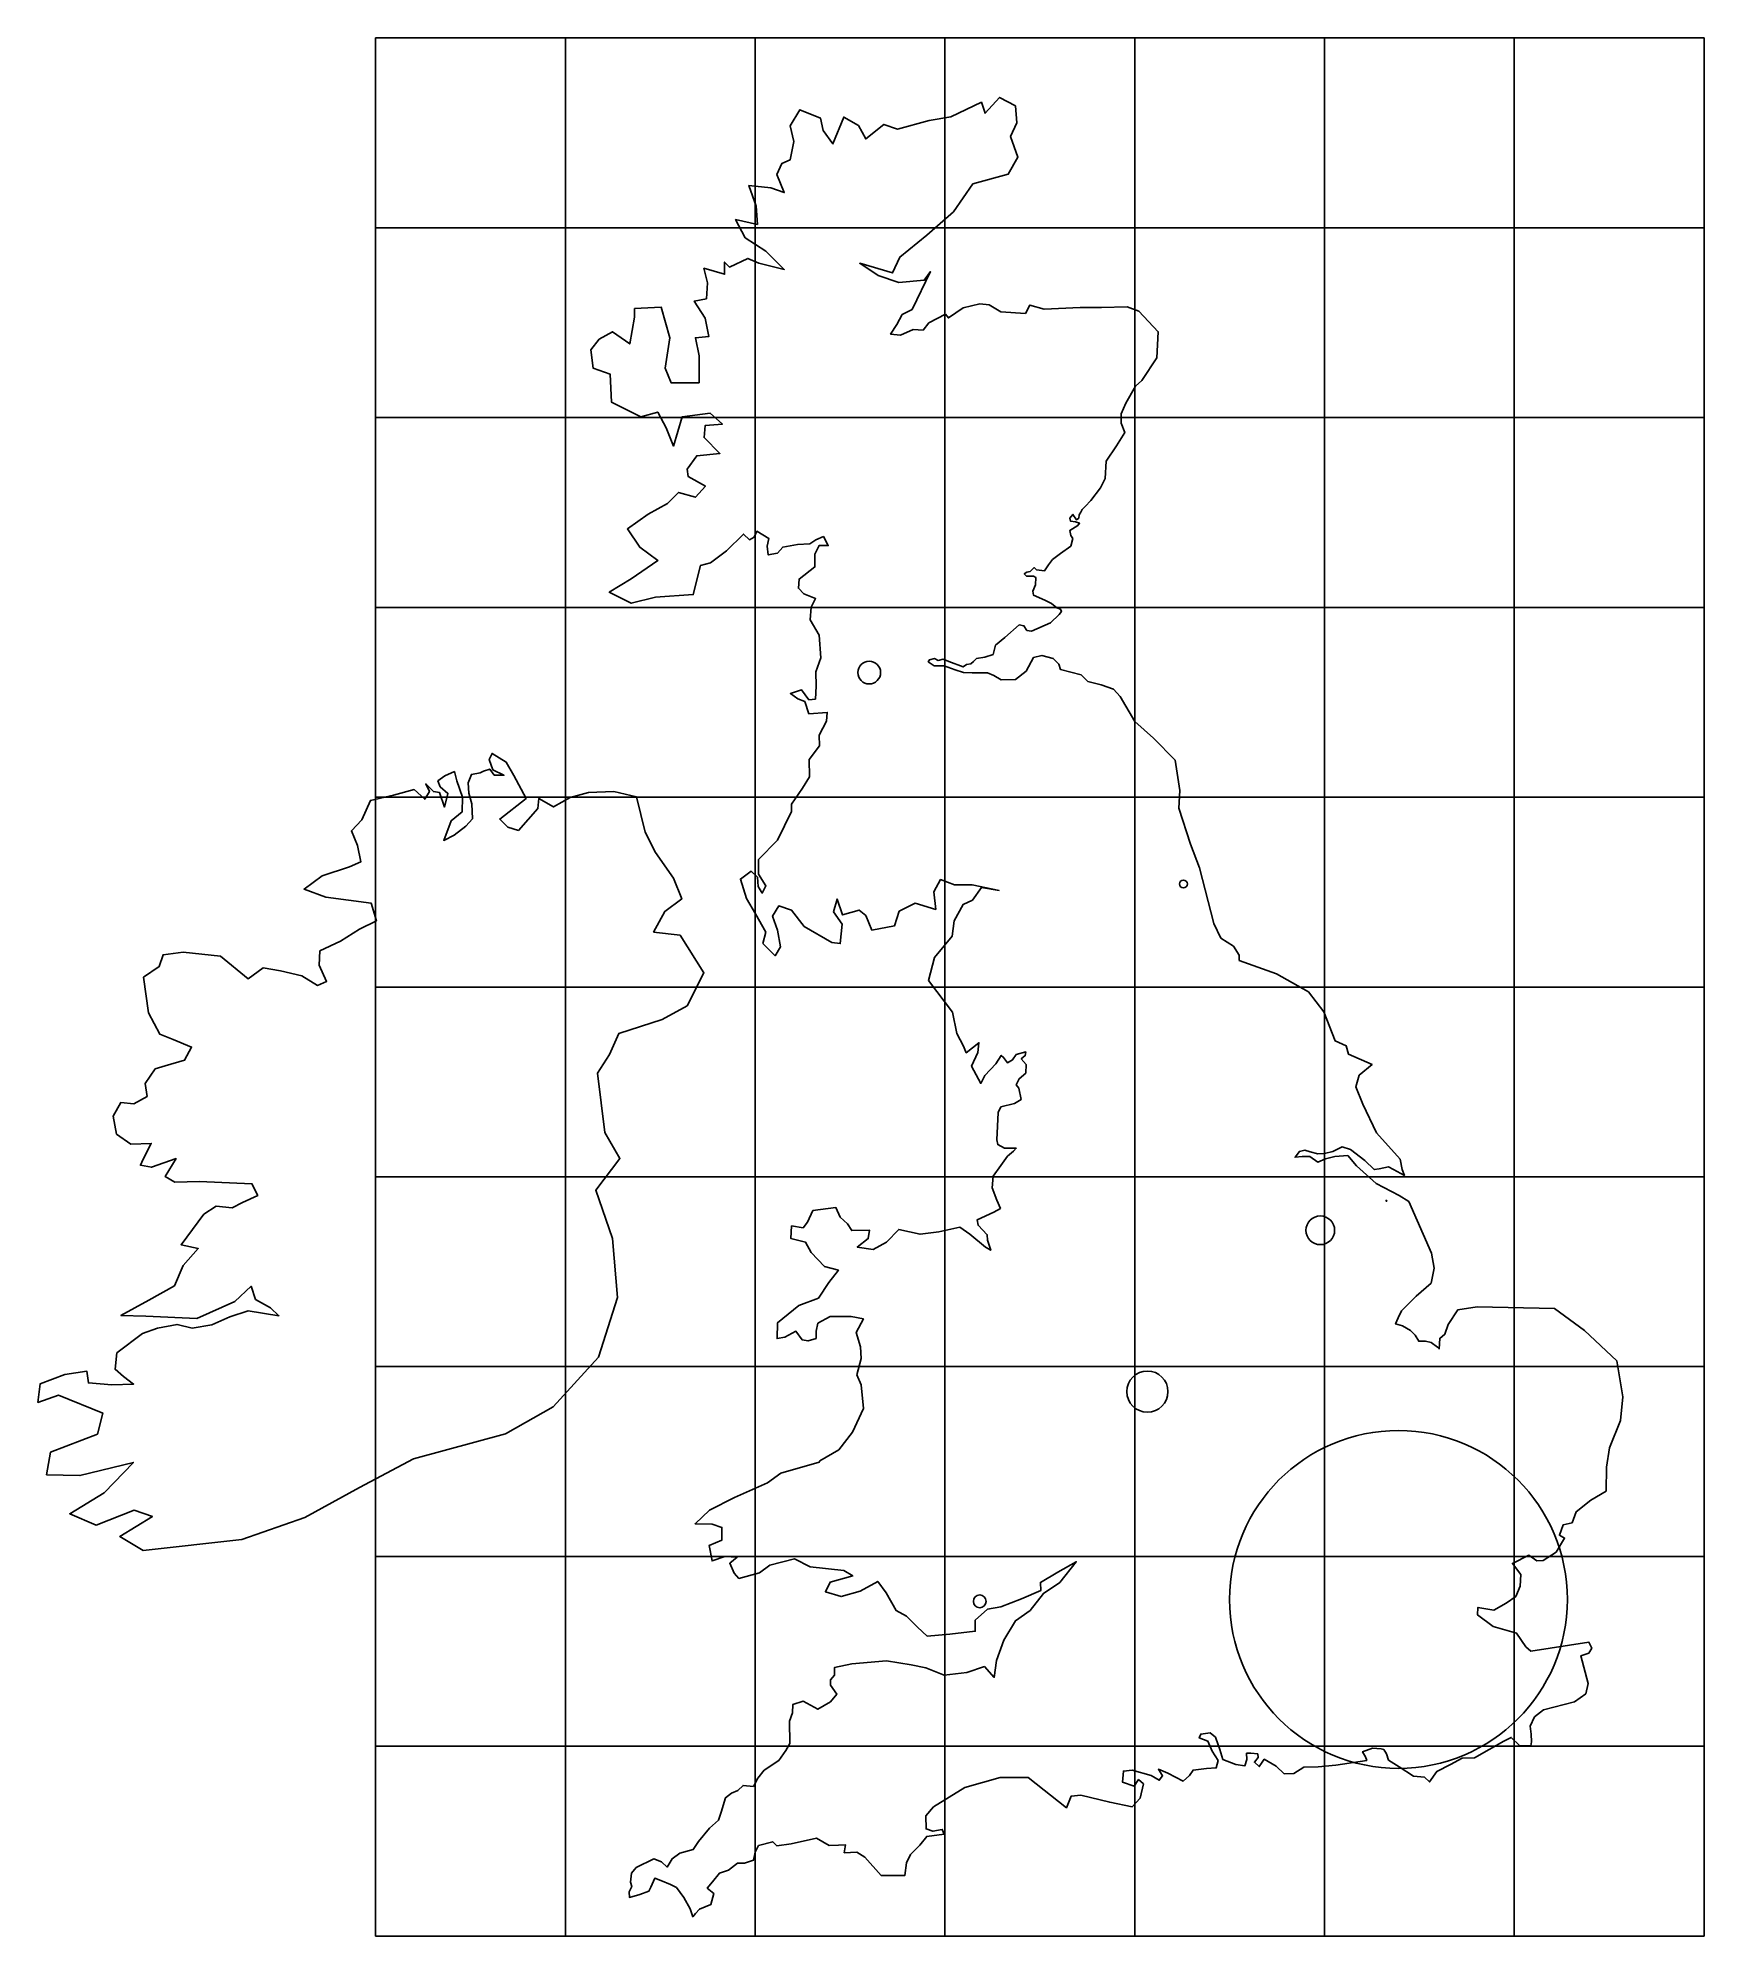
# Model space of a CAD drawing. Extents: x -177887 to 700000, y 0 to 1000000.
import ezdxf

# ---------------------------------------------------------------- set-up
doc = ezdxf.new("R2010")
doc.units = 0

msp = doc.modelspace()

# ---------------------------------------------------------------- linework, layer by layer
at = {"layer": 'Aberdeen', "color": 6}
msp.add_circle((425678, 554270), 2080, dxfattribs=at)
at = {"layer": 'Birmingham', "color": 3}
msp.add_circle((406689, 286822), 10860, dxfattribs=at)
at = {"layer": 'Cardiff', "color": 4}
msp.add_circle((318371, 176329), 3350, dxfattribs=at)
at = {"layer": 'EireNI', "color": 3}
msp.add_lwpolyline([(146506.893623, 528824.387063), (152446.061984, 539842.677503), (161310.209118, 546444.192928), (156936.250927, 557267.504388), (147450.410688, 570817.732776), (142085.404377, 581660.849635), (137552.155051, 600135.927259), (125465.145603, 602958.788788), (112118.277056, 602400.290437), (102486.578136, 599881.952186), (93721.717777, 594868.636262), (85953.443998, 599260.148697), (85582.805754, 594030.187621), (75250.102463, 582471.620924), (69744.279259, 584278.18455), (65477.353465, 588459.680084), (79292.547786, 599381.526449), (72809.403751, 611398.237102), (68877.518623, 618498.716258), (61359.971932, 623076.227581), (59889.207534, 619873.850556), (61749.545501, 614493.966932), (67658.530471, 611603.834322), (62581.27535, 611634.786446), (60196.409371, 614786.629741), (56955.448809, 613636.577026), (55146.535013, 612901.912942), (50522.846825, 612037.090414), (48770.04182, 607625.406151), (49213.963078, 602159.526535), (50694.782379, 596432.128396), (51140.590668, 588668.741166), (47481.647771, 584732.190883), (41451.52373, 579924.207891), (35930.943917, 577192.222919), (39779.518143, 587628.050308), (45613.455715, 592263.723445), (45876.83113, 599966.952631), (42884.498263, 608615.834653), (41522.786122, 613449.609971), (36432.480348, 611236.089542), (32876.524216, 608549.597874), (34026.332568, 605476.774226), (38131.548433, 601987.836796), (36309.067351, 594763.025305), (33606.799348, 602530.422126), (30479.076822, 602962.267961), (26424.205144, 606981.345487), (28369.73754, 602960.962941), (25921.885211, 598952.071616), (20282.747979, 603988.896217), (9473.126604, 601053.599013), (-2752.13619, 598264.929305), (-7207.630108, 588100.021448), (-12696.599154, 582245.808525), (-9511.280348, 574535.412856), (-7817.843938, 565887.077263), (-13744.174583, 563231.222153), (-28056.583099, 558517.098777), (-37630.033337, 551599.284418), (-26267.365574, 547324.536721), (-2307.745917, 544092.639726), (450.870454, 534946.416474), (-8536.882458, 530383.038194), (-18418.215636, 524120.607982), (-29295.764295, 519030.952657), (-29642.726094, 511532.92754), (-25770.067914, 502916.433488), (-30647.823854, 500847.157004), (-38813.558921, 505924.2802), (-50095.995745, 508439.411876), (-59301.439904, 510057.727216), (-67090.474288, 504354.645604), (-81716.293655, 516279.475738), (-101312.602741, 518350.373708), (-111922.872866, 516985.646902), (-114069.560757, 510735.18413), (-122296.493116, 505150.265873), (-119708.989872, 486405.012872), (-113688.011992, 475219.608938), (-106730.063447, 472288.384154), (-96961.25901, 468344.434434), (-100618.189857, 461453.874092), (-110791.769554, 458530.504457), (-116085.063024, 456914.469415), (-121346.18788, 449090.302737), (-120261.558208, 442389.637994), (-127311.977187, 438401.405064), (-134201.175621, 439164.919853), (-138337.472805, 431924.830411), (-136466.815858, 422529.729591), (-128950.57768, 417284.437061), (-118226.824987, 417591.388324), (-122470.155609, 409214.401294), (-123927.844191, 406054.604703), (-118126.005001, 405061.420406), (-105087.282926, 409575.836193), (-110890.050271, 400236.137542), (-105679.853324, 397107.319396), (-92689.659015, 397614.085186), (-65121.847614, 396361.708765), (-62033.860738, 390170.939448), (-70154.302663, 386524.218304), (-75612.169972, 383732.14243), (-84043.960491, 384563.94174), (-90398.568087, 380393.300204), (-102480.769951, 364198.39706), (-93387.925465, 362161.074179), (-101383.728295, 353304.117962), (-105864.814912, 342582.694375), (-119392.77214, 335019.623444), (-134161.629735, 326852.018646), (-121047.958061, 326585.24979), (-94167.072263, 325336.740166), (-74184.672737, 334219.217338), (-65551.390715, 342341.892324), (-63229.856433, 335417.591819), (-55430.960253, 330964.10782), (-50957.1456, 326823.575307), (-67168.218582, 329446.453988), (-76836.754785, 326258.840499), (-86260.283785, 321937.271261), (-96552.843526, 320333.746546), (-104611.765122, 322268.268753), (-114954.84994, 320329.637145), (-122786.154727, 317393.597426), (-136323.85915, 307177.089592), (-137263.310557, 298614.057288), (-132773.167431, 294742.332425), (-127528.246098, 290794.312322), (-138910.649546, 290489.160346), (-151295.501546, 291450.844945), (-152119.612094, 297583.031305), (-163668.885573, 295842.851759), (-176747.290929, 290892.336648), (-177887.33566, 281173.197819), (-167015.797616, 284870.091024), (-143779.864952, 275502.941778), (-146521.96355, 264419.046693), (-171218.392245, 254955.436989), (-173357.719454, 242989.013261), (-155808.03306, 242584.158798), (-127567.478642, 249499.095207), (-143026.404388, 233581.593583), (-161111.703535, 222514.87283), (-147190.728351, 216423.556819), (-127170.009706, 224290.297784), (-117548.78481, 221020.732289), (-134762.30818, 210523.520766), (-122466.229416, 203131.478241), (-70464.393947, 208861.693142), (-37293.928033, 220432.48431), (-8528.116994, 236291.639611), (19984.933462, 251482.238519), (68518.744964, 264634.000514), (93510.646968, 278802.615477), (117547.315863, 305013.022217), (127522.768705, 336364.276551), (124860.876279, 367485.566912), (116064.699233, 392926.22269), (128757.0387, 409709.67137), (120798.148897, 423267.569373), (116878.994964, 454648.098473), (123247.717432, 464364.103472), (128239.550073, 475582.26134), (150953.465173, 482924.470789), (164252.967778, 490107.964714), (173005.501789, 507521.784329), (160478.590082, 527362.054313)], close=True, dxfattribs=at)
at = {"layer": 'Glasgow', "color": 5}
msp.add_circle((260107, 665646), 6000, dxfattribs=at)
at = {"layer": 'Lincoln', "color": 2}
msp.add_circle((497796, 371810), 7560, dxfattribs=at)
at = {"layer": 'London', "color": 7}
msp.add_circle((538966, 177334), 89000, dxfattribs=at)
at = {"layer": 'Louth', "color": 2}
msp.add_circle((532643, 387383), 200, dxfattribs=at)
at = {"layer": 'tyLinesList', "color": 8}
for p, q in [((0, 900000), (0, 1000000)), ((0, 1000000), (100000, 1000000)), ((100000, 900000), (100000, 1000000)), ((100000, 1000000), (200000, 1000000)), ((200000, 900000), (200000, 1000000)), ((200000, 1000000), (300000, 1000000)), ((300000, 900000), (300000, 1000000)), ((300000, 1000000), (400000, 1000000)), ((400000, 900000), (400000, 1000000)), ((400000, 1000000), (500000, 1000000)), ((500000, 900000), (500000, 1000000)), ((500000, 1000000), (600000, 1000000)), ((600000, 900000), (600000, 1000000)), ((600000, 1000000), (700000, 1000000)), ((700000, 900000), (700000, 1000000)), ((0, 800000), (0, 900000)), ((0, 900000), (100000, 900000)), ((100000, 800000), (100000, 900000)), ((100000, 900000), (200000, 900000)), ((200000, 800000), (200000, 900000)), ((200000, 900000), (300000, 900000)), ((300000, 800000), (300000, 900000)), ((300000, 900000), (400000, 900000)), ((400000, 800000), (400000, 900000)), ((400000, 900000), (500000, 900000)), ((500000, 800000), (500000, 900000)), ((500000, 900000), (600000, 900000)), ((600000, 800000), (600000, 900000)), ((600000, 900000), (700000, 900000)), ((700000, 800000), (700000, 900000)), ((0, 700000), (0, 800000)), ((0, 800000), (100000, 800000)), ((100000, 700000), (100000, 800000)), ((100000, 800000), (200000, 800000)), ((200000, 700000), (200000, 800000)), ((200000, 800000), (300000, 800000)), ((300000, 700000), (300000, 800000)), ((300000, 800000), (400000, 800000)), ((400000, 700000), (400000, 800000)), ((400000, 800000), (500000, 800000)), ((500000, 700000), (500000, 800000)), ((500000, 800000), (600000, 800000)), ((600000, 700000), (600000, 800000)), ((600000, 800000), (700000, 800000)), ((700000, 700000), (700000, 800000)), ((0, 600000), (0, 700000)), ((0, 700000), (100000, 700000)), ((100000, 600000), (100000, 700000)), ((100000, 700000), (200000, 700000)), ((200000, 600000), (200000, 700000)), ((200000, 700000), (300000, 700000)), ((300000, 600000), (300000, 700000)), ((300000, 700000), (400000, 700000)), ((400000, 600000), (400000, 700000)), ((400000, 700000), (500000, 700000)), ((500000, 600000), (500000, 700000)), ((500000, 700000), (600000, 700000)), ((600000, 600000), (600000, 700000)), ((600000, 700000), (700000, 700000)), ((700000, 600000), (700000, 700000)), ((0, 500000), (0, 600000)), ((0, 600000), (100000, 600000)), ((100000, 500000), (100000, 600000)), ((100000, 600000), (200000, 600000)), ((200000, 500000), (200000, 600000)), ((200000, 600000), (300000, 600000)), ((300000, 500000), (300000, 600000)), ((300000, 600000), (400000, 600000)), ((400000, 500000), (400000, 600000)), ((400000, 600000), (500000, 600000)), ((500000, 500000), (500000, 600000)), ((500000, 600000), (600000, 600000)), ((600000, 500000), (600000, 600000)), ((600000, 600000), (700000, 600000)), ((700000, 500000), (700000, 600000)), ((0, 400000), (0, 500000)), ((0, 500000), (100000, 500000)), ((100000, 400000), (100000, 500000)), ((100000, 500000), (200000, 500000)), ((200000, 400000), (200000, 500000)), ((200000, 500000), (300000, 500000)), ((300000, 400000), (300000, 500000)), ((300000, 500000), (400000, 500000)), ((400000, 400000), (400000, 500000)), ((400000, 500000), (500000, 500000)), ((500000, 400000), (500000, 500000)), ((500000, 500000), (600000, 500000)), ((600000, 400000), (600000, 500000)), ((600000, 500000), (700000, 500000)), ((700000, 400000), (700000, 500000)), ((0, 300000), (0, 400000)), ((0, 400000), (100000, 400000)), ((100000, 300000), (100000, 400000)), ((100000, 400000), (200000, 400000)), ((200000, 300000), (200000, 400000)), ((200000, 400000), (300000, 400000)), ((300000, 300000), (300000, 400000)), ((300000, 400000), (400000, 400000)), ((400000, 300000), (400000, 400000)), ((400000, 400000), (500000, 400000)), ((500000, 300000), (500000, 400000)), ((500000, 400000), (600000, 400000)), ((600000, 300000), (600000, 400000)), ((600000, 400000), (700000, 400000)), ((700000, 300000), (700000, 400000)), ((0, 200000), (0, 300000)), ((0, 300000), (100000, 300000)), ((100000, 200000), (100000, 300000)), ((100000, 300000), (200000, 300000)), ((200000, 200000), (200000, 300000)), ((200000, 300000), (300000, 300000)), ((300000, 200000), (300000, 300000)), ((300000, 300000), (400000, 300000)), ((400000, 200000), (400000, 300000)), ((400000, 300000), (500000, 300000)), ((500000, 200000), (500000, 300000)), ((500000, 300000), (600000, 300000)), ((600000, 200000), (600000, 300000)), ((600000, 300000), (700000, 300000)), ((700000, 200000), (700000, 300000)), ((0, 100000), (0, 200000)), ((0, 200000), (100000, 200000)), ((100000, 100000), (100000, 200000)), ((100000, 200000), (200000, 200000)), ((200000, 100000), (200000, 200000)), ((200000, 200000), (300000, 200000)), ((300000, 100000), (300000, 200000)), ((300000, 200000), (400000, 200000)), ((400000, 100000), (400000, 200000)), ((400000, 200000), (500000, 200000)), ((500000, 100000), (500000, 200000)), ((500000, 200000), (600000, 200000)), ((600000, 100000), (600000, 200000)), ((600000, 200000), (700000, 200000)), ((700000, 100000), (700000, 200000)), ((0, 0), (0, 100000)), ((0, 100000), (100000, 100000)), ((100000, 0), (100000, 100000)), ((100000, 100000), (200000, 100000)), ((200000, 0), (200000, 100000)), ((200000, 100000), (300000, 100000)), ((300000, 0), (300000, 100000)), ((300000, 100000), (400000, 100000)), ((400000, 0), (400000, 100000)), ((400000, 100000), (500000, 100000)), ((500000, 0), (500000, 100000)), ((500000, 100000), (600000, 100000)), ((600000, 0), (600000, 100000)), ((600000, 100000), (700000, 100000)), ((700000, 0), (700000, 100000)), ((0, 0), (100000, 0)), ((100000, 0), (200000, 0)), ((200000, 0), (300000, 0)), ((300000, 0), (400000, 0)), ((400000, 0), (500000, 0)), ((500000, 0), (600000, 0)), ((600000, 0), (700000, 0))]:
    msp.add_line(p, q, dxfattribs=at)
at = {"layer": 'UKcoast', "color": 2}
msp.add_lwpolyline([(409961, 631178), (400007, 639829), (392293, 652974), (388920, 656981), (382341, 659219), (375281, 660976), (371749, 664501), (360838, 667297), (360113, 670103), (356982, 672987), (351125, 674665), (346635, 673537), (342793, 666315), (337183, 662058), (329725, 661809), (325712, 664131), (322422, 665491), (314322, 665562), (309830, 665638), (305337, 667157), (299640, 669156), (294347, 669150), (291217, 671392), (291857, 672355), (294503, 673000), (296429, 672039), (298995, 672764), (302124, 671564), (309586, 668605), (311349, 669970), (313675, 670294), (315037, 671418), (316720, 673104), (321050, 673830), (325379, 675199), (326577, 680092), (331625, 684188), (339077, 690773), (341644, 690294), (343171, 687890), (345658, 687492), (355598, 691914), (360285, 696310), (361406, 697835), (360844, 699117), (358918, 699757), (356229, 702040), (352658, 703881), (346680, 706441), (346397, 708566), (347757, 711936), (347833, 715786), (346629, 716426), (343020, 716422), (341815, 717624), (343178, 718508), (344862, 718911), (347025, 720998), (348229, 719796), (352561, 719320), (354643, 722370), (356725, 725259), (360892, 728312), (366342, 732328), (367460, 736339), (366336, 737942), (365852, 740508), (370020, 743079), (370981, 744363), (368895, 745003), (366167, 745481), (365845, 746924), (367447, 749011), (369375, 746126), (370497, 747090), (370655, 748694), (371536, 750098), (372336, 751623), (373818, 753209), (376863, 756260), (381989, 763002), (384389, 767978), (385021, 776961), (390466, 785148), (394790, 792210), (392860, 797021), (392854, 801993), (395415, 807610), (400458, 816599), (403743, 819570), (411751, 831448), (412377, 845244), (402100, 856141), (396002, 858380), (382528, 858044), (371299, 858032), (352372, 857050), (344670, 859287), (342429, 854793), (329435, 855742), (323336, 859424), (318363, 859900), (309703, 857806), (301849, 852504), (300243, 854427), (291585, 849926), (288542, 846073), (283248, 846388), (276675, 843333), (271381, 843969), (274583, 849106), (277465, 854242), (282755, 856974), (292358, 876875), (289155, 872380), (275682, 871083), (264770, 874921), (255139, 881327), (272469, 876212), (276309, 884558), (290413, 896122), (304515, 908328), (314766, 923097), (333367, 928250), (338491, 937238), (334629, 948142), (337830, 955203), (337178, 964185), (328832, 968668), (321142, 960318), (319211, 966091), (303178, 958374), (291631, 956437), (274953, 951927), (267893, 954486), (258277, 946776), (254419, 953830), (246715, 958313), (240955, 944191), (235815, 951243), (234525, 957658), (223612, 962138), (218488, 953791), (220422, 945452), (218507, 935826), (214018, 933896), (211458, 928118), (215318, 918498), (208257, 921057), (196707, 922328), (200568, 911424), (201220, 901801), (189668, 904355), (194811, 894736), (205727, 887690), (215362, 878076), (201884, 881269), (196106, 883829), (186487, 879328), (183918, 881891), (183924, 875475), (173013, 878671), (174947, 870974), (174314, 862632), (167899, 861342), (173683, 852365), (175619, 842743), (168561, 842094), (170497, 832471), (170512, 818356), (155754, 818340), (152538, 826036), (155087, 842079), (150578, 858115), (136463, 857458), (136468, 852967), (133917, 838848), (124927, 845255), (117873, 841397), (113388, 835618), (114682, 825995), (123668, 822796), (124326, 808040), (139733, 800357), (148713, 802933), (153213, 794597), (157074, 784976), (161548, 800380), (176304, 802321), (182726, 796553), (173744, 795902), (173110, 789485), (181460, 781153), (169270, 779856), (164145, 772793), (164790, 768944), (173779, 763821), (168652, 758040), (159666, 760597), (153898, 754816), (143638, 749031), (132739, 741319), (139165, 731702), (148798, 724654), (134692, 715015), (123150, 707944), (134706, 702182), (147535, 705404), (167424, 706709), (171257, 722112), (176549, 723401), (184884, 729826), (193857, 738658), (197068, 735614), (199473, 737060), (200913, 740110), (207173, 736347), (206295, 732175), (206942, 727604), (211753, 728572), (214557, 731783), (222415, 733155), (228751, 733402), (232037, 735571), (235965, 737340), (238537, 732531), (233725, 732526), (231484, 728032), (231491, 721295), (223157, 714869), (222841, 710057), (225732, 707173), (231830, 704613), (229589, 700119), (228955, 693381), (233776, 685366), (234590, 673497), (232032, 666115), (232201, 658416), (231727, 651678), (228358, 651354), (224503, 656482), (218570, 654551), (222583, 651829), (226114, 650389), (228366, 643975), (237990, 644627), (237674, 640135), (233832, 632752), (233839, 626978), (228392, 619914), (228723, 610771), (224880, 604671), (219114, 596324), (219118, 592474), (211756, 577388), (201822, 567111), (201830, 559412), (205686, 553320), (203766, 549468), (201516, 552995), (201190, 557807), (197978, 561011), (192208, 556835), (195428, 546572), (200248, 538557), (205713, 528938), (204115, 522841), (210538, 516432), (213421, 521247), (211807, 529907), (209233, 537283), (212435, 542741), (219174, 540502), (225921, 531847), (240367, 523522), (244859, 522885), (245810, 533152), (241312, 539564), (243229, 546303), (246126, 537965), (254785, 540541), (258317, 537657), (261533, 529961), (273401, 532219), (275959, 539922), (284296, 544101), (295207, 540905), (294235, 550208), (297757, 556628), (305139, 553748), (314442, 553758), (328561, 550886), (319256, 552480), (314451, 545738), (309641, 543487), (304838, 534820), (303884, 526798), (294593, 515560), (291398, 503366), (303928, 486697), (306346, 475551), (309722, 468817), (311249, 465370), (317900, 470671), (317425, 465537), (314064, 458315), (318886, 449177), (320967, 453430), (326815, 459532), (329698, 463947), (330902, 462905), (332990, 460020), (335635, 461547), (337557, 464356), (342608, 465805), (342290, 463880), (340206, 462113), (342776, 459229), (342620, 454657), (339095, 451686), (337574, 448476), (338940, 446713), (340149, 440779), (336703, 438610), (329486, 436837), (328046, 433868), (327339, 419511), (327823, 416945), (331354, 415104), (337610, 415031), (336168, 413586), (332963, 410855), (329439, 405879), (325435, 400340), (324961, 394164), (327374, 387670), (329223, 383341), (325776, 381413), (316958, 377313), (317523, 374506), (322340, 369459), (322504, 366652), (324194, 361280), (321385, 362881), (313117, 369770), (307899, 373533), (296834, 371035), (286890, 369741), (275659, 372296), (269250, 365552), (262196, 361694), (253853, 362968), (259623, 367466), (260260, 371958), (250957, 371627), (248707, 375154), (244854, 378679), (242602, 383809), (230413, 382192), (227533, 376093), (225290, 373204), (219193, 374160), (218880, 367422), (226581, 365506), (229475, 360055), (236541, 352684), (243921, 350767), (238795, 344345), (233350, 335998), (223089, 332137), (211870, 323142), (211558, 314801), (215728, 315447), (221499, 318661), (224712, 314173), (227921, 313535), (232090, 314823), (232086, 318673), (233044, 322844), (239456, 326380), (250685, 326392), (257102, 325116), (253260, 318054), (255514, 310357), (255842, 304261), (253605, 295597), (255857, 290466), (257153, 277956), (251392, 265438), (244023, 256126), (234084, 250341), (233764, 249699), (213559, 243903), (206507, 238762), (189191, 231044), (176045, 224293), (168353, 217226), (177336, 216915), (182471, 215317), (182478, 208580), (175744, 205685), (177357, 197666), (184092, 199919), (190508, 199605), (186662, 196393), (188913, 191262), (191483, 188378), (202387, 191277), (207837, 195453), (220666, 198675), (229012, 194514), (246658, 192608), (251474, 189726), (239607, 186505), (237046, 181369), (245390, 178812), (255332, 181710), (264630, 186853), (269128, 180762), (274271, 171464), (279728, 168583), (285509, 162814), (290647, 158007), (302517, 158983), (315989, 160601), (315983, 166376), (322393, 172158), (329449, 173448), (340353, 177631), (350614, 182133), (350289, 186303), (359586, 191767), (369205, 197232), (360555, 186315), (351899, 180531), (344851, 171540), (337157, 166078), (331073, 155805), (327234, 145214), (325961, 136230), (320821, 141999), (311521, 138781), (299652, 137485), (290024, 141324), (282162, 142920), (269167, 144991), (250882, 143367), (241741, 141433), (241745, 137423), (239663, 135014), (239666, 132127), (243039, 127479), (239675, 123304), (233103, 119448), (225399, 123770), (219947, 122000), (219631, 117508), (218192, 113176), (218204, 101466), (216123, 97774), (212439, 92477), (204745, 87336), (201381, 83161), (199140, 78828), (193686, 79383), (190962, 76654), (187515, 75206), (184309, 72877), (182071, 65255), (180712, 61083), (175905, 56747), (170138, 49843), (167415, 45670), (160359, 43737), (156353, 40685), (153630, 36351), (150580, 39075), (146568, 40594), (137349, 36093), (134786, 33042), (134390, 28470), (134954, 26145), (133674, 23256), (133757, 20369), (139209, 21899), (144020, 23668), (144980, 25835), (147140, 30409), (150350, 29209), (155324, 27210), (158534, 25609), (162390, 20240), (165685, 14388), (167133, 10139), (168655, 11825), (170738, 14233), (176670, 16646), (178268, 22422), (174736, 25306), (177459, 28517), (181144, 33173), (185954, 34621), (190762, 38316), (194452, 38320), (199102, 39929), (200060, 44261), (201821, 47632), (209277, 49645), (211525, 47562), (219063, 48613), (232374, 51594), (238955, 47752), (243927, 47918), (247616, 48082), (246979, 43911), (253556, 44239), (257890, 41516), (266402, 31901), (278913, 31915), (279708, 38492), (281789, 42986), (286756, 47803), (290440, 52459), (299582, 53752), (298617, 56157), (293646, 55190), (290115, 56469), (289947, 63366), (293953, 68022), (310464, 78306), (329065, 83459), (343823, 83475), (364051, 67617), (366611, 73715), (371583, 74202), (386826, 70529), (398699, 68135), (402864, 72631), (404621, 80172), (402052, 82415), (399649, 79044), (393552, 81123), (394027, 86898), (398678, 87384), (408626, 84508), (412960, 82106), (414722, 84354), (412472, 87880), (417447, 85800), (425472, 81639), (428838, 84529), (430759, 87419), (437816, 88229), (442949, 88555), (443987, 92486), (440774, 97375), (438603, 102746), (434029, 104345), (434829, 106432), (439721, 107078), (442531, 104756), (443898, 100747), (444783, 98262), (446473, 93050), (453374, 90411), (458106, 89694), (459065, 93064), (458981, 96272), (461227, 96354), (464837, 95957), (464999, 94033), (463077, 91544), (465646, 89301), (466847, 91067), (468288, 93154), (474468, 89471), (478723, 85466), (483936, 85632), (489146, 88926), (496685, 89174), (505988, 90067), (522266, 92570), (521703, 94415), (520096, 97059), (525387, 98990), (529879, 98594), (531243, 98355), (532689, 95950), (533735, 92743), (539273, 89140), (546978, 84256), (552753, 83701), (555403, 81217), (559166, 86755), (566461, 90292), (572472, 93747), (579129, 93915), (586824, 98335), (594439, 102754), (598447, 104683), (602782, 100357), (608798, 100283), (609036, 102288), (608871, 106298), (608466, 110549), (610626, 115444), (615434, 119138), (631791, 123407), (637642, 127664), (638999, 133039), (635053, 147712), (639223, 149000), (640824, 151728), (639377, 154774), (608744, 150090), (606175, 152332), (601195, 159545), (588839, 163061), (580652, 169148), (580808, 173158), (589311, 171724), (595724, 175420), (600853, 178954), (603173, 184250), (603407, 190426), (599070, 196276), (607647, 200617), (611821, 197654), (615269, 197818), (622001, 202316), (626485, 209620), (623756, 211141), (625756, 216597), (630486, 217725), (632646, 223502), (640339, 229605), (648354, 234426), (648661, 246938), (650254, 257206), (656013, 271569), (657203, 284082), (653974, 303007), (636954, 319029), (621222, 330561), (580477, 331480), (570213, 329865), (565088, 322160), (563489, 317025), (560765, 314856), (560370, 309322), (559567, 310284), (556196, 312766), (553227, 313485), (549698, 313401), (547850, 316527), (545361, 319091), (541108, 321412), (537498, 322531), (538777, 325660), (540618, 329432), (548309, 337059), (556162, 343965), (557757, 351827), (556305, 359846), (544406, 386942), (539430, 390145), (527232, 396387), (516795, 405840), (512298, 411289), (505401, 410640), (500590, 409512), (496582, 407743), (492248, 410626), (488238, 410622), (484549, 410297), (486791, 413347), (489678, 413992), (492405, 413193), (496417, 412074), (499946, 412238), (504436, 413366), (509245, 415777), (513738, 414339), (521284, 408572), (526262, 403765), (528828, 404249), (533799, 405217), (536367, 403776), (542145, 400735), (541019, 403781), (539890, 409234), (527363, 423176), (520289, 438246), (516590, 447386), (518348, 453483), (525079, 459104), (512722, 464545), (511434, 469035), (505656, 471595), (499705, 486988), (491513, 497406), (474660, 506852), (455082, 514049), (455079, 516776), (452026, 521585), (445445, 525748), (441747, 533444), (434177, 562790), (429351, 575297), (423235, 594218), (423867, 603522), (421283, 619560), (409961, 631178)], close=True, dxfattribs=at)

doc.saveas('drawing.dxf')
